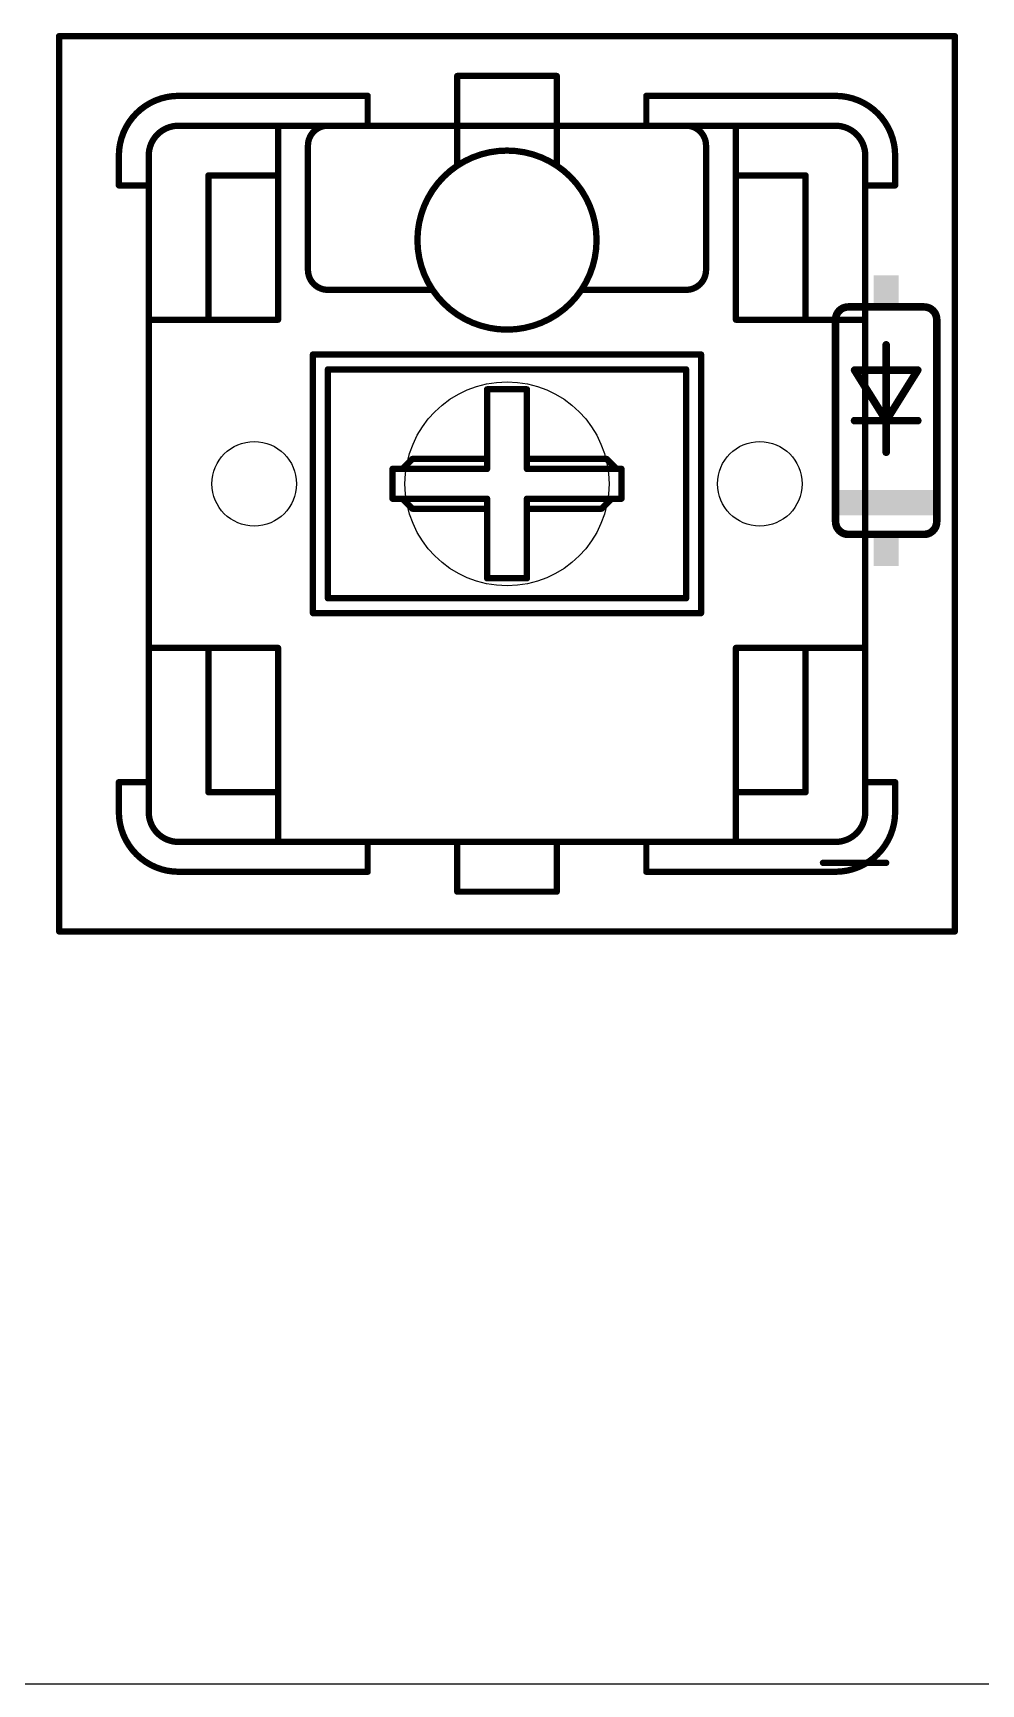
# Model space of a CAD drawing. Extents: x 0 to 155, y -1 to 106.
# Drawn here: x 40 to 59.05, y -1.27 to 31.92 of the extents above; entities that cross this region are included whole.
import ezdxf

# ---------------------------------------------------------------- set-up
doc = ezdxf.new("R2010")
doc.units = 0
doc.layers.add('20', color=7, linetype='CONTINUOUS')
doc.layers.add('21', color=253, linetype='CONTINUOUS')

# ---------------------------------------------------------------- blocks, each defined once
blk = doc.blocks.new('RECT')
blk.add_solid([(-0.5, -0.5), (0.5, -0.5), (-0.5, 0.5), (0.5, 0.5)])

msp = doc.modelspace()

# ---------------------------------------------------------------- linework, layer by layer
at = {"layer": '20'}
msp.add_line((0, -1.27), (154.92, -1.27), dxfattribs=at)
for centre, radius in [((49.53, 22.86), 2.05), ((44.45, 22.86), 0.85), ((54.61, 22.86), 0.85)]:
    msp.add_circle(centre, radius, dxfattribs=at)
at = {"layer": '21'}
for points, const_width in [([(40.5618, 31.86, 1), (40.4982, 31.86)], 0.0635), ([(40.53, 31.8918, 1), (40.53, 31.8283)], 0.0635), ([(58.5618, 31.86, 1), (58.4982, 31.86)], 0.0635), ([(58.53, 31.8283, 1), (58.53, 31.8918)], 0.0635), ([(48.5618, 31.06, 1), (48.4982, 31.06)], 0.0635), ([(48.53, 31.0918, 1), (48.53, 31.0283)], 0.0635), ([(50.5618, 31.06, 1), (50.4982, 31.06)], 0.0635), ([(50.53, 31.0283, 1), (50.53, 31.0918)], 0.0635), ([(42.93, 30.66, 0.4142), (41.73, 29.46)], 0.127), ([(42.93, 30.6917, 1), (42.93, 30.6283)], 0.0635), ([(42.93, 30.6283, 1), (42.93, 30.6917)], 0.0635), ([(46.7618, 30.66, 1), (46.6983, 30.66)], 0.0635), ([(46.73, 30.6283, 1), (46.73, 30.6917)], 0.0635), ([(52.3618, 30.66, 1), (52.2983, 30.66)], 0.0635), ([(52.33, 30.6917, 1), (52.33, 30.6283)], 0.0635), ([(57.33, 29.46, 0.4142), (56.13, 30.66)], 0.127), ([(56.13, 30.6917, 1), (56.13, 30.6283)], 0.0635), ([(56.13, 30.6283, 1), (56.13, 30.6917)], 0.0635), ([(42.93, 30.06, 0.4142), (42.33, 29.46)], 0.127), ([(42.93, 30.0918, 1), (42.93, 30.0283)], 0.0635), ([(42.93, 30.0283, 1), (42.93, 30.0918)], 0.0635), ([(44.9618, 30.06, 1), (44.8982, 30.06)], 0.0635), ([(45.93, 30.06, 0.4142), (45.53, 29.66)], 0.127), ([(45.93, 30.0283, 1), (45.93, 30.0918)], 0.0635), ([(46.73, 30.0918, 1), (46.73, 30.0283)], 0.0635), ([(46.6983, 30.06, 1), (46.7618, 30.06)], 0.0635), ([(46.73, 30.0283, 1), (46.73, 30.0918)], 0.0635), ([(48.5618, 30.06, 1), (48.4982, 30.06)], 0.0635), ([(48.4982, 30.06, 1), (48.5618, 30.06)], 0.0635), ([(48.53, 30.0918, 1), (48.53, 30.0283)], 0.0635), ([(48.53, 30.0283, 1), (48.53, 30.0918)], 0.0635), ([(50.5618, 30.06, 1), (50.4982, 30.06)], 0.0635), ([(50.4982, 30.06, 1), (50.5618, 30.06)], 0.0635), ([(50.53, 30.0918, 1), (50.53, 30.0283)], 0.0635), ([(50.53, 30.0283, 1), (50.53, 30.0918)], 0.0635), ([(52.33, 30.0918, 1), (52.33, 30.0283)], 0.0635), ([(52.2983, 30.06, 1), (52.3618, 30.06)], 0.0635), ([(52.33, 30.0283, 1), (52.33, 30.0918)], 0.0635), ([(53.53, 29.66, 0.4142), (53.13, 30.06)], 0.127), ([(53.13, 30.0918, 1), (53.13, 30.0283)], 0.0635), ([(54.1618, 30.06, 1), (54.0983, 30.06)], 0.0635), ([(56.73, 29.46, 0.4142), (56.13, 30.06)], 0.127), ([(56.13, 30.0918, 1), (56.13, 30.0283)], 0.0635), ([(56.13, 30.0283, 1), (56.13, 30.0918)], 0.0635), ([(45.5618, 29.66, 1), (45.4982, 29.66)], 0.0635), ([(45.4982, 29.66, 1), (45.5618, 29.66)], 0.0635), ([(49.53, 29.56, 1), (49.53, 25.96)], 0.127), ([(49.53, 25.96, 1), (49.53, 29.56)], 0.127), ([(49.53, 29.5918, 1), (49.53, 29.5283)], 0.0635), ([(49.53, 29.5283, 1), (49.53, 29.5918)], 0.0635), ([(53.5618, 29.66, 1), (53.4982, 29.66)], 0.0635), ([(53.4982, 29.66, 1), (53.5618, 29.66)], 0.0635), ([(41.7618, 29.46, 1), (41.6983, 29.46)], 0.0635), ([(41.6983, 29.46, 1), (41.7618, 29.46)], 0.0635), ([(42.3618, 29.46, 1), (42.2983, 29.46)], 0.0635), ([(42.2983, 29.46, 1), (42.3618, 29.46)], 0.0635), ([(48.4982, 29.26, 1), (48.5618, 29.26)], 0.0635), ([(50.4982, 29.26, 1), (50.5618, 29.26)], 0.0635), ([(56.7618, 29.46, 1), (56.6983, 29.46)], 0.0635), ([(56.6983, 29.46, 1), (56.7618, 29.46)], 0.0635), ([(57.3618, 29.46, 1), (57.2983, 29.46)], 0.0635), ([(57.2983, 29.46, 1), (57.3618, 29.46)], 0.0635), ([(41.73, 28.8918, 1), (41.73, 28.8283)], 0.0635), ([(41.6983, 28.86, 1), (41.7618, 28.86)], 0.0635), ([(42.3618, 28.86, 1), (42.2983, 28.86)], 0.0635), ([(42.2983, 28.86, 1), (42.3618, 28.86)], 0.0635), ([(42.33, 28.8283, 1), (42.33, 28.8918)], 0.0635), ([(43.5618, 29.06, 1), (43.4982, 29.06)], 0.0635), ([(43.53, 29.0918, 1), (43.53, 29.0283)], 0.0635), ([(44.9618, 29.06, 1), (44.8982, 29.06)], 0.0635), ([(44.8982, 29.06, 1), (44.9618, 29.06)], 0.0635), ([(44.93, 29.0283, 1), (44.93, 29.0918)], 0.0635), ([(54.1618, 29.06, 1), (54.0983, 29.06)], 0.0635), ([(54.13, 29.0918, 1), (54.13, 29.0283)], 0.0635), ([(54.0983, 29.06, 1), (54.1618, 29.06)], 0.0635), ([(55.5618, 29.06, 1), (55.4982, 29.06)], 0.0635), ([(55.53, 29.0283, 1), (55.53, 29.0918)], 0.0635), ([(56.73, 28.8918, 1), (56.73, 28.8283)], 0.0635), ([(56.7618, 28.86, 1), (56.6983, 28.86)], 0.0635), ([(56.6983, 28.86, 1), (56.7618, 28.86)], 0.0635), ([(57.2983, 28.86, 1), (57.3618, 28.86)], 0.0635), ([(57.33, 28.8283, 1), (57.33, 28.8918)], 0.0635), ([(45.5618, 27.16, 1), (45.4982, 27.16)], 0.0635), ([(45.53, 27.16, 0.4142), (45.93, 26.76)], 0.127), ([(53.13, 26.76, 0.4142), (53.53, 27.16)], 0.127), ([(53.5618, 27.16, 1), (53.4982, 27.16)], 0.0635), ([(45.4982, 27.16, 1), (45.5618, 27.16)], 0.0635), ([(53.4982, 27.16, 1), (53.5618, 27.16)], 0.0635), ([(45.93, 26.7918, 1), (45.93, 26.7283)], 0.0635), ([(45.93, 26.7283, 1), (45.93, 26.7918)], 0.0635), ([(48.03, 26.7283, 1), (48.03, 26.7918)], 0.0635), ([(51.03, 26.7918, 1), (51.03, 26.7283)], 0.0635), ([(53.13, 26.7918, 1), (53.13, 26.7283)], 0.0635), ([(53.13, 26.7283, 1), (53.13, 26.7918)], 0.0635), ([(42.33, 26.1917, 1), (42.33, 26.1283)], 0.0635), ([(43.53, 26.1917, 1), (43.53, 26.1283)], 0.0635), ([(43.53, 26.1283, 1), (43.53, 26.1917)], 0.0635), ([(44.93, 26.1283, 1), (44.93, 26.1917)], 0.0635), ([(54.13, 26.1917, 1), (54.13, 26.1283)], 0.0635), ([(55.53, 26.1917, 1), (55.53, 26.1283)], 0.0635), ([(55.53, 26.1283, 1), (55.53, 26.1917)], 0.0635), ([(56.388, 26.416, 0.4142), (56.134, 26.162)], 0.1524), ([(56.1721, 26.162, 1), (56.0959, 26.162)], 0.0762), ([(56.388, 26.4541, 1), (56.388, 26.3779)], 0.0762), ([(56.388, 26.3779, 1), (56.388, 26.4541)], 0.0762), ([(56.73, 26.1283, 1), (56.73, 26.1917)], 0.0635), ([(58.166, 26.162, 0.4142), (57.912, 26.416)], 0.1524), ([(57.912, 26.4541, 1), (57.912, 26.3779)], 0.0762), ([(57.912, 26.3779, 1), (57.912, 26.4541)], 0.0762), ([(58.2041, 26.162, 1), (58.1279, 26.162)], 0.0762), ([(43.4982, 26.16, 1), (43.5618, 26.16)], 0.0635), ([(44.8982, 26.16, 1), (44.9618, 26.16)], 0.0635), ([(49.53, 25.9917, 1), (49.53, 25.9283)], 0.0635), ([(49.53, 25.9283, 1), (49.53, 25.9917)], 0.0635), ([(54.0983, 26.16, 1), (54.1618, 26.16)], 0.0635), ([(55.4982, 26.16, 1), (55.5618, 26.16)], 0.0635), ([(56.0959, 26.162, 1), (56.1721, 26.162)], 0.0762), ([(58.1279, 26.162, 1), (58.2041, 26.162)], 0.0762), ([(57.1881, 25.654, 1), (57.1119, 25.654)], 0.0762), ([(45.6618, 25.46, 1), (45.5983, 25.46)], 0.0635), ([(45.63, 25.4917, 1), (45.63, 25.4283)], 0.0635), ([(53.4618, 25.46, 1), (53.3982, 25.46)], 0.0635), ([(53.43, 25.4283, 1), (53.43, 25.4917)], 0.0635), ([(45.9618, 25.16, 1), (45.8982, 25.16)], 0.0635), ([(45.93, 25.1917, 1), (45.93, 25.1283)], 0.0635), ([(53.1618, 25.16, 1), (53.0983, 25.16)], 0.0635), ([(53.13, 25.1283, 1), (53.13, 25.1917)], 0.0635), ([(56.515, 25.1841, 1), (56.515, 25.1079)], 0.0762), ([(56.5473, 25.1662, 1), (56.4827, 25.1258)], 0.0762), ([(57.8173, 25.1258, 1), (57.7527, 25.1662)], 0.0762), ([(57.785, 25.1079, 1), (57.785, 25.1841)], 0.0762), ([(49.1618, 24.76, 1), (49.0983, 24.76)], 0.0635), ([(49.13, 24.7918, 1), (49.13, 24.7283)], 0.0635), ([(49.9618, 24.76, 1), (49.8982, 24.76)], 0.0635), ([(49.93, 24.7283, 1), (49.93, 24.7918)], 0.0635), ([(56.515, 24.1681, 1), (56.515, 24.0919)], 0.0762), ([(57.1881, 24.13, 1), (57.1119, 24.13)], 0.0762), ([(57.15, 24.1681, 1), (57.15, 24.0919)], 0.0762), ([(57.1177, 24.1502, 1), (57.1823, 24.1098)], 0.0762), ([(57.1119, 24.13, 1), (57.1881, 24.13)], 0.0762), ([(57.1177, 24.1098, 1), (57.1823, 24.1502)], 0.0762), ([(57.15, 24.0919, 1), (57.15, 24.1681)], 0.0762), ([(57.785, 24.0919, 1), (57.785, 24.1681)], 0.0762), ([(47.63, 23.3917, 1), (47.63, 23.3283)], 0.0635), ([(47.6525, 23.3375, 1), (47.6075, 23.3825)], 0.0635), ([(49.1618, 23.36, 1), (49.0983, 23.36)], 0.0635), ([(49.0983, 23.36, 1), (49.1618, 23.36)], 0.0635), ([(49.13, 23.3283, 1), (49.13, 23.3917)], 0.0635), ([(49.9618, 23.36, 1), (49.8982, 23.36)], 0.0635), ([(49.93, 23.3917, 1), (49.93, 23.3283)], 0.0635), ([(49.8982, 23.36, 1), (49.9618, 23.36)], 0.0635), ([(51.5525, 23.3825, 1), (51.5075, 23.3375)], 0.0635), ([(51.53, 23.3283, 1), (51.53, 23.3917)], 0.0635), ([(57.1119, 23.495, 1), (57.1881, 23.495)], 0.0762), ([(47.23, 23.1917, 1), (47.23, 23.1283)], 0.0635), ([(47.2618, 23.16, 1), (47.1983, 23.16)], 0.0635), ([(47.4075, 23.1825, 1), (47.4525, 23.1375)], 0.0635), ([(47.43, 23.1917, 1), (47.43, 23.1283)], 0.0635), ([(47.43, 23.1283, 1), (47.43, 23.1917)], 0.0635), ([(49.0983, 23.16, 1), (49.1618, 23.16)], 0.0635), ([(49.13, 23.1283, 1), (49.13, 23.1917)], 0.0635), ([(49.93, 23.1917, 1), (49.93, 23.1283)], 0.0635), ([(49.8982, 23.16, 1), (49.9618, 23.16)], 0.0635), ([(51.73, 23.1917, 1), (51.73, 23.1283)], 0.0635), ([(51.7075, 23.1375, 1), (51.7525, 23.1825)], 0.0635), ([(51.73, 23.1283, 1), (51.73, 23.1917)], 0.0635), ([(51.8618, 23.16, 1), (51.7983, 23.16)], 0.0635), ([(51.83, 23.1283, 1), (51.83, 23.1917)], 0.0635), ([(47.23, 22.5918, 1), (47.23, 22.5283)], 0.0635), ([(47.1983, 22.56, 1), (47.2618, 22.56)], 0.0635), ([(47.4525, 22.5825, 1), (47.4075, 22.5375)], 0.0635), ([(47.43, 22.5918, 1), (47.43, 22.5283)], 0.0635), ([(47.43, 22.5283, 1), (47.43, 22.5918)], 0.0635), ([(49.1618, 22.56, 1), (49.0983, 22.56)], 0.0635), ([(49.13, 22.5283, 1), (49.13, 22.5918)], 0.0635), ([(49.93, 22.5918, 1), (49.93, 22.5283)], 0.0635), ([(49.9618, 22.56, 1), (49.8982, 22.56)], 0.0635), ([(51.63, 22.5918, 1), (51.63, 22.5283)], 0.0635), ([(51.6525, 22.5375, 1), (51.6075, 22.5825)], 0.0635), ([(51.63, 22.5283, 1), (51.63, 22.5918)], 0.0635), ([(51.7983, 22.56, 1), (51.8618, 22.56)], 0.0635), ([(51.83, 22.5283, 1), (51.83, 22.5918)], 0.0635), ([(47.63, 22.3917, 1), (47.63, 22.3283)], 0.0635), ([(47.6075, 22.3375, 1), (47.6525, 22.3825)], 0.0635), ([(49.1618, 22.36, 1), (49.0983, 22.36)], 0.0635), ([(49.0983, 22.36, 1), (49.1618, 22.36)], 0.0635), ([(49.13, 22.3283, 1), (49.13, 22.3917)], 0.0635), ([(49.9618, 22.36, 1), (49.8982, 22.36)], 0.0635), ([(49.93, 22.3917, 1), (49.93, 22.3283)], 0.0635), ([(49.8982, 22.36, 1), (49.9618, 22.36)], 0.0635), ([(51.4075, 22.3825, 1), (51.4525, 22.3375)], 0.0635), ([(51.43, 22.3283, 1), (51.43, 22.3917)], 0.0635), ([(56.134, 22.098, 0.4142), (56.388, 21.844)], 0.1524), ([(56.1721, 22.098, 1), (56.0959, 22.098)], 0.0762), ([(56.0959, 22.098, 1), (56.1721, 22.098)], 0.0762), ([(56.388, 21.8821, 1), (56.388, 21.8059)], 0.0762), ([(56.388, 21.8059, 1), (56.388, 21.8821)], 0.0762), ([(57.912, 21.844, 0.4142), (58.166, 22.098)], 0.1524), ([(57.912, 21.8821, 1), (57.912, 21.8059)], 0.0762), ([(57.912, 21.8059, 1), (57.912, 21.8821)], 0.0762), ([(58.2041, 22.098, 1), (58.1279, 22.098)], 0.0762), ([(58.1279, 22.098, 1), (58.2041, 22.098)], 0.0762), ([(49.13, 20.9917, 1), (49.13, 20.9283)], 0.0635), ([(49.0983, 20.96, 1), (49.1618, 20.96)], 0.0635), ([(49.8982, 20.96, 1), (49.9618, 20.96)], 0.0635), ([(49.93, 20.9283, 1), (49.93, 20.9917)], 0.0635), ([(45.93, 20.5918, 1), (45.93, 20.5283)], 0.0635), ([(45.8982, 20.56, 1), (45.9618, 20.56)], 0.0635), ([(53.0983, 20.56, 1), (53.1618, 20.56)], 0.0635), ([(53.13, 20.5283, 1), (53.13, 20.5918)], 0.0635), ([(45.63, 20.2918, 1), (45.63, 20.2283)], 0.0635), ([(45.5983, 20.26, 1), (45.6618, 20.26)], 0.0635), ([(53.3982, 20.26, 1), (53.4618, 20.26)], 0.0635), ([(53.43, 20.2283, 1), (53.43, 20.2918)], 0.0635), ([(42.33, 19.5918, 1), (42.33, 19.5283)], 0.0635), ([(43.5618, 19.56, 1), (43.4982, 19.56)], 0.0635), ([(43.53, 19.5918, 1), (43.53, 19.5283)], 0.0635), ([(43.53, 19.5283, 1), (43.53, 19.5918)], 0.0635), ([(44.9618, 19.56, 1), (44.8982, 19.56)], 0.0635), ([(44.93, 19.5283, 1), (44.93, 19.5918)], 0.0635), ([(54.13, 19.5918, 1), (54.13, 19.5283)], 0.0635), ([(54.1618, 19.56, 1), (54.0983, 19.56)], 0.0635), ([(55.5618, 19.56, 1), (55.4982, 19.56)], 0.0635), ([(55.53, 19.5918, 1), (55.53, 19.5283)], 0.0635), ([(55.53, 19.5283, 1), (55.53, 19.5918)], 0.0635), ([(56.73, 19.5283, 1), (56.73, 19.5918)], 0.0635), ([(41.73, 16.8917, 1), (41.73, 16.8283)], 0.0635), ([(41.7618, 16.86, 1), (41.6983, 16.86)], 0.0635), ([(42.3618, 16.86, 1), (42.2983, 16.86)], 0.0635), ([(42.2983, 16.86, 1), (42.3618, 16.86)], 0.0635), ([(42.33, 16.8283, 1), (42.33, 16.8917)], 0.0635), ([(43.4982, 16.66, 1), (43.5618, 16.66)], 0.0635), ([(43.53, 16.6917, 1), (43.53, 16.6283)], 0.0635), ([(44.9618, 16.66, 1), (44.8982, 16.66)], 0.0635), ([(44.8982, 16.66, 1), (44.9618, 16.66)], 0.0635), ([(44.93, 16.6283, 1), (44.93, 16.6917)], 0.0635), ([(54.1618, 16.66, 1), (54.0983, 16.66)], 0.0635), ([(54.13, 16.6917, 1), (54.13, 16.6283)], 0.0635), ([(54.0983, 16.66, 1), (54.1618, 16.66)], 0.0635), ([(55.4982, 16.66, 1), (55.5618, 16.66)], 0.0635), ([(55.53, 16.6283, 1), (55.53, 16.6917)], 0.0635), ([(56.73, 16.8917, 1), (56.73, 16.8283)], 0.0635), ([(56.7618, 16.86, 1), (56.6983, 16.86)], 0.0635), ([(56.6983, 16.86, 1), (56.7618, 16.86)], 0.0635), ([(57.3618, 16.86, 1), (57.2983, 16.86)], 0.0635), ([(57.33, 16.8283, 1), (57.33, 16.8917)], 0.0635), ([(41.73, 16.26, 0.4142), (42.93, 15.06)], 0.127), ([(41.7618, 16.26, 1), (41.6983, 16.26)], 0.0635), ([(41.6983, 16.26, 1), (41.7618, 16.26)], 0.0635), ([(42.33, 16.26, 0.4142), (42.93, 15.66)], 0.127), ([(42.3618, 16.26, 1), (42.2983, 16.26)], 0.0635), ([(42.2983, 16.26, 1), (42.3618, 16.26)], 0.0635), ([(56.13, 15.06, 0.4142), (57.33, 16.26)], 0.127), ([(56.13, 15.66, 0.4142), (56.73, 16.26)], 0.127), ([(56.7618, 16.26, 1), (56.6983, 16.26)], 0.0635), ([(56.6983, 16.26, 1), (56.7618, 16.26)], 0.0635), ([(57.3618, 16.26, 1), (57.2983, 16.26)], 0.0635), ([(57.2983, 16.26, 1), (57.3618, 16.26)], 0.0635), ([(42.93, 15.6918, 1), (42.93, 15.6282)], 0.0635), ([(42.93, 15.6282, 1), (42.93, 15.6918)], 0.0635), ([(44.8982, 15.66, 1), (44.9618, 15.66)], 0.0635), ([(46.73, 15.6918, 1), (46.73, 15.6282)], 0.0635), ([(46.7618, 15.66, 1), (46.6983, 15.66)], 0.0635), ([(46.73, 15.6282, 1), (46.73, 15.6918)], 0.0635), ([(48.53, 15.6918, 1), (48.53, 15.6282)], 0.0635), ([(48.5618, 15.66, 1), (48.4982, 15.66)], 0.0635), ([(48.53, 15.6282, 1), (48.53, 15.6918)], 0.0635), ([(50.5618, 15.66, 1), (50.4982, 15.66)], 0.0635), ([(52.33, 15.6918, 1), (52.33, 15.6282)], 0.0635), ([(52.3618, 15.66, 1), (52.2983, 15.66)], 0.0635), ([(52.33, 15.6282, 1), (52.33, 15.6918)], 0.0635), ([(54.0983, 15.66, 1), (54.1618, 15.66)], 0.0635), ([(56.13, 15.6918, 1), (56.13, 15.6282)], 0.0635), ([(56.13, 15.6282, 1), (56.13, 15.6918)], 0.0635), ([(55.88, 15.2718, 1), (55.88, 15.2082)], 0.0635), ([(57.15, 15.2082, 1), (57.15, 15.2718)], 0.0635), ([(42.93, 15.0918, 1), (42.93, 15.0282)], 0.0635), ([(42.93, 15.0282, 1), (42.93, 15.0918)], 0.0635), ([(46.6983, 15.06, 1), (46.7618, 15.06)], 0.0635), ([(46.73, 15.0282, 1), (46.73, 15.0918)], 0.0635), ([(52.33, 15.0918, 1), (52.33, 15.0282)], 0.0635), ([(52.2983, 15.06, 1), (52.3618, 15.06)], 0.0635), ([(56.13, 15.0918, 1), (56.13, 15.0282)], 0.0635), ([(56.13, 15.0282, 1), (56.13, 15.0918)], 0.0635), ([(48.53, 14.6918, 1), (48.53, 14.6282)], 0.0635), ([(48.4982, 14.66, 1), (48.5618, 14.66)], 0.0635), ([(50.4982, 14.66, 1), (50.5618, 14.66)], 0.0635), ([(50.53, 14.6282, 1), (50.53, 14.6918)], 0.0635), ([(40.4982, 13.86, 1), (40.5618, 13.86)], 0.0635), ([(40.53, 13.8918, 1), (40.53, 13.8283)], 0.0635), ([(58.4982, 13.86, 1), (58.5618, 13.86)], 0.0635), ([(58.53, 13.8283, 1), (58.53, 13.8918)], 0.0635)]:
    msp.add_lwpolyline(points, format="xyb", dxfattribs=dict(at, const_width=const_width))
for points, const_width in [([(40.53, 31.86), (58.53, 31.86)], 0.127), ([(40.53, 13.86), (40.53, 31.86)], 0.127), ([(58.53, 31.86), (58.53, 13.86)], 0.127), ([(48.53, 31.06), (50.53, 31.06)], 0.127), ([(48.53, 30.06), (48.53, 31.06)], 0.127), ([(50.53, 30.06), (50.53, 31.06)], 0.127), ([(42.93, 30.66), (46.73, 30.66)], 0.127), ([(46.73, 30.06), (46.73, 30.66)], 0.127), ([(52.33, 30.66), (56.13, 30.66)], 0.127), ([(52.33, 30.06), (52.33, 30.66)], 0.127), ([(42.93, 30.06), (46.73, 30.06)], 0.127), ([(44.93, 30.06), (44.93, 29.06)], 0.127), ([(46.73, 30.06), (48.53, 30.06)], 0.127), ([(48.53, 30.06), (50.53, 30.06)], 0.127), ([(48.53, 29.26), (48.53, 30.06)], 0.127), ([(50.53, 30.06), (52.33, 30.06)], 0.127), ([(50.53, 30.06), (50.53, 29.26)], 0.127), ([(52.33, 30.06), (56.13, 30.06)], 0.127), ([(54.13, 30.06), (54.13, 29.06)], 0.127), ([(45.53, 27.16), (45.53, 29.66)], 0.127), ([(53.53, 27.16), (53.53, 29.66)], 0.127), ([(41.73, 28.86), (41.73, 29.46)], 0.127), ([(42.33, 28.86), (42.33, 29.46)], 0.127), ([(56.73, 29.46), (56.73, 28.86)], 0.127), ([(57.33, 29.46), (57.33, 28.86)], 0.127), ([(42.33, 28.86), (41.73, 28.86)], 0.127), ([(42.33, 16.86), (42.33, 28.86)], 0.127), ([(43.53, 29.06), (43.53, 26.16)], 0.127), ([(44.93, 29.06), (43.53, 29.06)], 0.127), ([(44.93, 29.06), (44.93, 26.16)], 0.127), ([(54.13, 29.06), (54.13, 26.16)], 0.127), ([(55.53, 29.06), (54.13, 29.06)], 0.127), ([(55.53, 29.06), (55.53, 26.16)], 0.127), ([(56.73, 28.86), (56.73, 16.86)], 0.127), ([(56.73, 28.86), (57.33, 28.86)], 0.127), ([(45.93, 26.76), (48.03, 26.76)], 0.127), ([(51.03, 26.76), (53.13, 26.76)], 0.127), ([(43.53, 26.16), (42.33, 26.16)], 0.127), ([(44.93, 26.16), (43.53, 26.16)], 0.127), ([(55.53, 26.16), (54.13, 26.16)], 0.127), ([(56.73, 26.16), (55.53, 26.16)], 0.127), ([(56.134, 22.098), (56.134, 26.162)], 0.1524), ([(56.388, 26.416), (57.912, 26.416)], 0.1524), ([(58.166, 22.098), (58.166, 26.162)], 0.1524), ([(57.15, 24.13), (57.15, 25.654)], 0.1524), ([(45.63, 20.26), (45.63, 25.46)], 0.127), ([(45.63, 25.46), (53.43, 25.46)], 0.127), ([(53.43, 25.46), (53.43, 20.26)], 0.127), ([(45.93, 20.56), (45.93, 25.16)], 0.127), ([(45.93, 25.16), (53.13, 25.16)], 0.127), ([(53.13, 25.16), (53.13, 20.56)], 0.127), ([(56.515, 25.146), (57.785, 25.146)], 0.1524), ([(57.15, 24.13), (56.515, 25.146)], 0.1524), ([(57.785, 25.146), (57.15, 24.13)], 0.1524), ([(49.13, 23.36), (49.13, 24.76)], 0.127), ([(49.13, 24.76), (49.93, 24.76)], 0.127), ([(49.93, 24.76), (49.93, 23.36)], 0.127), ([(56.515, 24.13), (57.15, 24.13)], 0.1524), ([(57.15, 23.495), (57.15, 24.13)], 0.1524), ([(57.15, 24.13), (57.785, 24.13)], 0.1524), ([(47.63, 23.36), (47.43, 23.16)], 0.127), ([(49.13, 23.36), (47.63, 23.36)], 0.127), ([(49.13, 23.16), (49.13, 23.36)], 0.127), ([(49.93, 23.36), (49.93, 23.16)], 0.127), ([(51.53, 23.36), (49.93, 23.36)], 0.127), ([(51.73, 23.16), (51.53, 23.36)], 0.127), ([(47.23, 22.56), (47.23, 23.16)], 0.127), ([(47.23, 23.16), (47.43, 23.16)], 0.127), ([(47.43, 23.16), (49.13, 23.16)], 0.127), ([(49.93, 23.16), (51.73, 23.16)], 0.127), ([(51.83, 23.16), (51.73, 23.16)], 0.127), ([(51.83, 23.16), (51.83, 22.56)], 0.127), ([(47.43, 22.56), (47.23, 22.56)], 0.127), ([(49.13, 22.56), (47.43, 22.56)], 0.127), ([(47.43, 22.56), (47.63, 22.36)], 0.127), ([(49.13, 22.36), (49.13, 22.56)], 0.127), ([(51.63, 22.56), (49.93, 22.56)], 0.127), ([(49.93, 22.56), (49.93, 22.36)], 0.127), ([(51.63, 22.56), (51.43, 22.36)], 0.127), ([(51.83, 22.56), (51.63, 22.56)], 0.127), ([(49.13, 22.36), (47.63, 22.36)], 0.127), ([(49.13, 20.96), (49.13, 22.36)], 0.127), ([(49.93, 22.36), (49.93, 20.96)], 0.127), ([(51.43, 22.36), (49.93, 22.36)], 0.127), ([(56.388, 21.844), (57.912, 21.844)], 0.1524), ([(49.93, 20.96), (49.13, 20.96)], 0.127), ([(53.13, 20.56), (45.93, 20.56)], 0.127), ([(53.43, 20.26), (45.63, 20.26)], 0.127), ([(43.53, 19.56), (42.33, 19.56)], 0.127), ([(44.93, 19.56), (43.53, 19.56)], 0.127), ([(43.53, 19.56), (43.53, 16.66)], 0.127), ([(44.93, 19.56), (44.93, 16.66)], 0.127), ([(55.53, 19.56), (54.13, 19.56)], 0.127), ([(54.13, 19.56), (54.13, 16.66)], 0.127), ([(56.73, 19.56), (55.53, 19.56)], 0.127), ([(55.53, 19.56), (55.53, 16.66)], 0.127), ([(41.73, 16.26), (41.73, 16.86)], 0.127), ([(42.33, 16.86), (41.73, 16.86)], 0.127), ([(42.33, 16.26), (42.33, 16.86)], 0.127), ([(44.93, 16.66), (43.53, 16.66)], 0.127), ([(44.93, 16.66), (44.93, 15.66)], 0.127), ([(54.13, 16.66), (54.13, 15.66)], 0.127), ([(55.53, 16.66), (54.13, 16.66)], 0.127), ([(56.73, 16.86), (56.73, 16.26)], 0.127), ([(56.73, 16.86), (57.33, 16.86)], 0.127), ([(57.33, 16.86), (57.33, 16.26)], 0.127), ([(46.73, 15.66), (42.93, 15.66)], 0.127), ([(48.53, 15.66), (46.73, 15.66)], 0.127), ([(46.73, 15.06), (46.73, 15.66)], 0.127), ([(52.33, 15.66), (48.53, 15.66)], 0.127), ([(48.53, 14.66), (48.53, 15.66)], 0.127), ([(50.53, 14.66), (50.53, 15.66)], 0.127), ([(56.13, 15.66), (52.33, 15.66)], 0.127), ([(52.33, 15.06), (52.33, 15.66)], 0.127), ([(55.88, 15.24), (57.15, 15.24)], 0.127), ([(46.73, 15.06), (42.93, 15.06)], 0.127), ([(56.13, 15.06), (52.33, 15.06)], 0.127), ([(48.53, 14.66), (50.53, 14.66)], 0.127), ([(58.53, 13.86), (40.53, 13.86)], 0.127)]:
    msp.add_lwpolyline(points, dxfattribs=dict(at, const_width=const_width))

# ---------------------------------------------------------------- block references
at = {"layer": '21', "rotation": 90}
for p, xscale, yscale in [((57.15, 26.7335), 0.635, 0.508), ((57.15, 22.479), 0.508, 2.032), ((57.15, 21.5265), 0.635, 0.508)]:
    msp.add_blockref('RECT', p, dxfattribs=dict(at, xscale=xscale, yscale=yscale))

doc.saveas('drawing.dxf')
